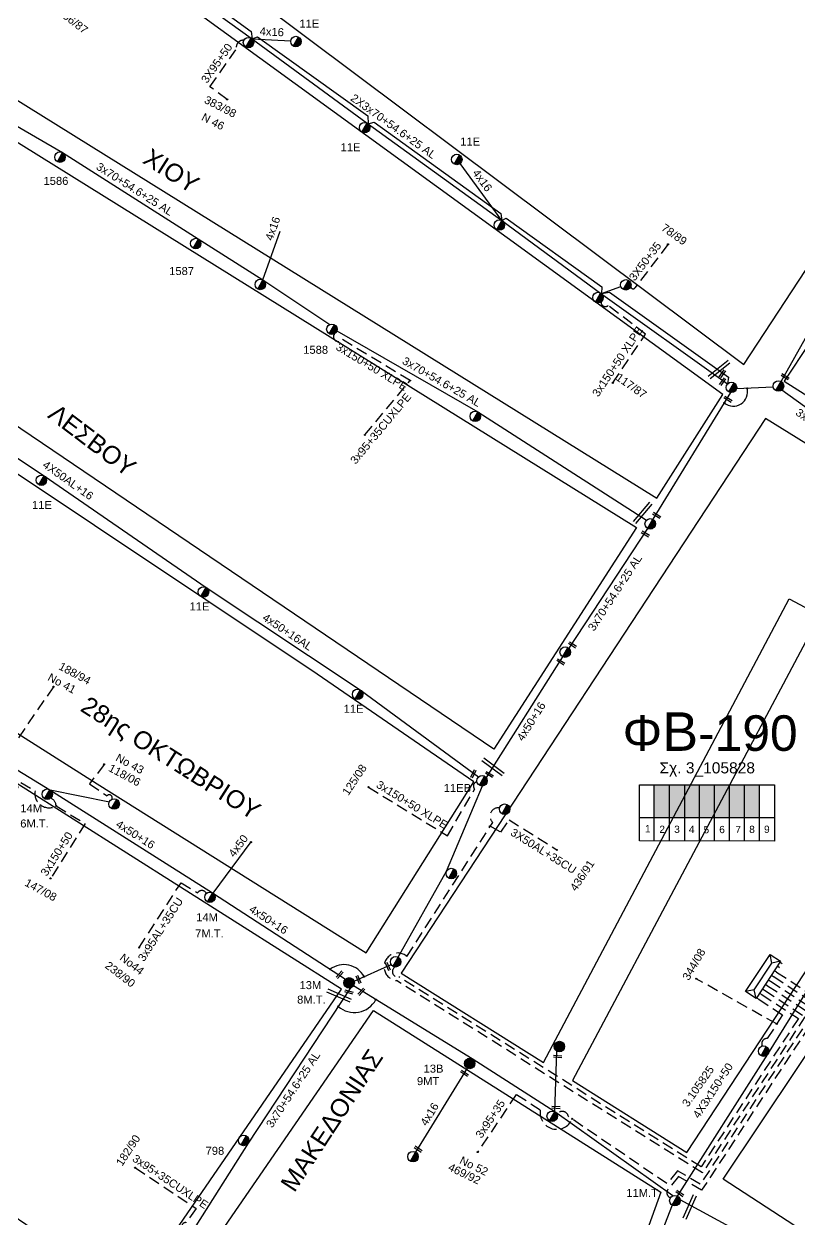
# Model space of a CAD drawing. Header units: millimetres. Extents: x 855 to 3091, y 750 to 2767.
# Drawn here: x 1631.3 to 1805.6, y 993.4 to 1262.2 of the extents above; entities that cross this region are included whole.
import ezdxf
from ezdxf.enums import TextEntityAlignment as Align

# ---------------------------------------------------------------- set-up
doc = ezdxf.new("R2010")
doc.units = ezdxf.units.MM
doc.linetypes.add('DASHED', pattern=[19.05, 12.7, -6.35])
for name, color, linetype, lineweight in [('3x150+50', 7, 'Continuous', 30), ('3x150+50 XLPE', 7, 'SYN_LINE', 30), ('3x150AL+50CU', 7, 'Continuous', 30), ('3X50+35', 7, 'Continuous', 30), ('3x70+54.6+25 AL', 7, 'SYN_LINE', 30), ('3x95+35', 7, 'Continuous', 30), ('3x95+35CUXLPE', 7, 'Continuous', 30), ('3X95+50', 7, 'Continuous', 30), ('3x95AL+35CU', 7, 'Continuous', 30), ('4x16', 7, 'Continuous', 30), ('4x50', 7, 'Continuous', 30), ('4x50+16', 7, 'Continuous', 30), ('4x50+16AL', 7, 'Continuous', 30), ('Υπόβαθρο ΔΕΗ', 7, 'Continuous', 30)]:
    doc.layers.add(name, color=color, linetype=linetype, lineweight=lineweight)
for name, color, linetype in [('3X50AL+35CU', 7, 'Continuous'), ('Pillar OTE', 7, 'Continuous'), ('TEXT ΚΑΛΩΔΙΩΝ', 7, 'Continuous'), ('Άγνωστα', 7, 'Continuous'), ('ΑΓΝΩΣΤΟ ΕΝΑΕΡΙΟ ΚΑΛΩΔΙΟ', 7, 'Continuous'), ('Καλώδια ΧΤ   3x150AL+50CU', 7, 'DASHED'), ('Μηχανική τομή', 7, 'Continuous'), ('Στύλος Ξύλινος', 7, 'Continuous'), ('Στύλος Ξύλινος @ 1', 7, 'Continuous'), ('Στύλος ΦΜ', 7, 'Continuous'), ('Στύλος ΦΜ @ 1', 7, 'Continuous'), ('Συνδέσεις', 7, 'Continuous'), ('Τομή', 7, 'Continuous'), ('Υποσταθμός πόλεως', 7, 'Continuous')]:
    doc.layers.add(name, color=color, linetype=linetype)
doc.styles.add('arial', font='arial.ttf')
doc.styles.get("Standard").update_dxf_attribs({"font": 'arial.ttf'})
doc.linetypes.add('SYN_LINE', pattern='A,0.5,-0.0001,["/\\/\\/\\/",Standard,S=0.1,R=0,X=0,Y=-0.05],-0.25', length=0.7501)

# ---------------------------------------------------------------- blocks, each defined once
blk = doc.blocks.new('ΥΠΑΡΧΩΝ ΤΣΙΜΕΝΤΕΝΙΟΣ ΣΤΥΛΟΣ')
at = {"layer": 'Στύλος ΦΜ'}
blk.add_hatch(color=7, dxfattribs=at).paths.add_polyline_path([(-1.29, -2.28, 0.574793), (2.62, 0, 0.268822), (1.3, 2.27)])
at = {"layer": 'Στύλος ΦΜ', "color": 7}
blk.add_line((-1.29, -2.28), (1.3, 2.27), dxfattribs=at)
blk.add_circle((0, 0), 2.62, dxfattribs=at)
at = {"layer": 'Στύλος ΦΜ', "flags": 4}
for tag, p in [('ΑΡΙΘΜΟΣ', (-4.68, 8.05)), ('ΤΥΠΟΣ', (-4.91, 3.03))]:
    blk.add_attdef(tag, p, '', height=4, dxfattribs=at)
blk = doc.blocks.new('ΥΠΑΡΧΩΝ ΞΥΛΙΝΟΣ ΣΤΥΛΟΣ')
at = {"layer": 'Στύλος Ξύλινος'}
h = blk.add_hatch(color=7, dxfattribs=at)
h.paths.add_polyline_path([(-2.62, 0, 0.270008), (-1.29, -2.28), (1.3, 2.27, 0.576266)])
h.paths.add_polyline_path([(-1.29, -2.28, 0.574793), (2.62, 0, 0.268822), (1.3, 2.27)])
at = {"layer": 'Στύλος Ξύλινος', "color": 7}
blk.add_line((-1.29, -2.28), (1.3, 2.27), dxfattribs=at)
blk.add_circle((0, 0), 2.62, dxfattribs=at)
at = {"layer": 'Στύλος Ξύλινος', "flags": 4}
for tag, p in [('ΑΡΙΘΜΟΣ', (-4.91, 8.6)), ('ΤΥΠΟΣ', (-4.85, 3.39))]:
    blk.add_attdef(tag, p, '', height=4, dxfattribs=at)
blk = doc.blocks.new('_ΣΥΝΔΕΣΗ')
at = {"layer": 'Συνδέσεις', "linetype": 'SYN_LINE', "ltscale": 40}
blk.add_hatch(color=256, dxfattribs=at).paths.add_polyline_path([(0.5, 0, 1), (-0.5, 0, 1)])
at = {"layer": 'Συνδέσεις'}
blk.add_circle((0, 0), 0.5, dxfattribs=at)
blk = doc.blocks.new('ΜΗΧΑΝΙΚΗ ΤΟΜΗ')
at = {"layer": 'Μηχανική τομή', "ltscale": 40}
for p, q in [((-1.9, 0.8), (5.7, 0.8)), ((-1.9, -0.8), (5.7, -0.8))]:
    blk.add_line(p, q, dxfattribs=at)
blk = doc.blocks.new('ΤΟΜΗ')
at = {"layer": 'Τομή', "ltscale": 40}
for p, q in [((-5.7, 0), (17.1, 0)), ((-5.7, -2.8), (17.1, -2.8))]:
    blk.add_line(p, q, dxfattribs=at)
blk = doc.blocks.new('ΥΠΟΣΤΑΘΜΟΣ ΠΟΛΕΩΣ 9 ΑΝΑΧΩΡΗΣΕΩΝ')
at = {"layer": 'Υποσταθμός πόλεως', "ltscale": 40}
for p, q in [((-9.63, -2.82), (-9.63, -4)), ((-7.12, -2.82), (-7.12, -4)), ((-4.84, -2.82), (-4.84, -4)), ((-2.36, -2.82), (-2.36, -4)), ((0.09, -2.82), (0.09, -4)), ((2.55, -2.82), (2.55, -4)), ((5.02, -2.82), (5.02, -4)), ((7.48, -2.82), (7.48, -4)), ((9.61, -2.82), (9.61, -4))]:
    blk.add_line(p, q, dxfattribs=at)
blk.add_lwpolyline([(-10.02, 2.82), (10.02, 2.82), (10.02, -2.82), (-10.02, -2.82)], close=True, dxfattribs=at)
for points in [[(-7.21, 0), (-10.02, 2.82)], [(-10.02, -2.82), (-7.21, 0)], [(-7.21, 0), (7.21, 0)], [(7.21, 0), (10.02, 2.82)], [(10.02, -2.82), (7.21, 0)]]:
    blk.add_lwpolyline(points, dxfattribs=at)
at = {"layer": 'Υποσταθμός πόλεως', "linetype": 'SYN_LINE', "ltscale": 40, "flags": 1}
for tag, p in [('ΜΕΤΑΣΧΗΜΑΤΙΣΜΟΣ', (10.79, 1.71)), ('ΙΣΧΥΣ', (10.77, -1.08)), ('ΑΡΙΘΜΟΣ', (10.89, -3.8))]:
    blk.add_attdef(tag, p, '', height=1.8, dxfattribs=at)

msp = doc.modelspace()

# ---------------------------------------------------------------- hatches: boundary and pattern name
at = {"layer": 'Καλώδια ΧΤ   3x150AL+50CU', "linetype": 'DASHED', "lineweight": -3, "ltscale": 0.2}
h = msp.add_hatch(color=6, dxfattribs=at)
h.dxf.hatch_style = 1
h.paths.add_polyline_path([(1776.45, 1091.1), (1773.01, 1091.1), (1773.01, 1083.74), (1776.45, 1083.74)])
h = msp.add_hatch(color=5, dxfattribs=at)
h.dxf.hatch_style = 1
h.paths.add_polyline_path([(1776.45, 1083.74), (1779.89, 1083.74), (1779.89, 1091.1), (1776.45, 1091.1)])
h = msp.add_hatch(color=85, dxfattribs=at)
h.dxf.hatch_style = 1
h.paths.add_polyline_path([(1783.19, 1091.1), (1779.89, 1091.1), (1779.89, 1083.74), (1783.19, 1083.73)])
h = msp.add_hatch(color=27, dxfattribs=at)
h.dxf.hatch_style = 1
h.paths.add_polyline_path([(1786.58, 1091.1), (1783.19, 1091.1), (1783.19, 1083.73), (1786.58, 1083.73)])
h = msp.add_hatch(color=2, dxfattribs=at)
h.dxf.hatch_style = 1
h.paths.add_polyline_path([(1786.58, 1083.73), (1789.97, 1083.73), (1789.97, 1091.1), (1786.58, 1091.1)])
h = msp.add_hatch(color=173, dxfattribs=at)
h.dxf.hatch_style = 1
h.paths.add_polyline_path([(1789.97, 1083.73), (1793.37, 1083.73), (1793.37, 1091.1), (1789.97, 1091.1)])
h = msp.add_hatch(color=1, dxfattribs=at)
h.dxf.hatch_style = 1
h.paths.add_polyline_path([(1793.31, 1083.73), (1796.71, 1083.73), (1796.71, 1091.1), (1793.31, 1091.1)])

# ---------------------------------------------------------------- linework, layer by layer
at = {"layer": '3x150+50', "color": 6, "linetype": 'DASHED', "lineweight": -3, "ltscale": 0.2}
for points in [[(1800.54, 1048.98), (1808.24, 1043.93), (1866.27, 1132.36), (1841.95, 1147.45, 0.702854), (1840.95, 1149.33)], [(1637.94, 1113.15), (1629.63, 1101.01), (1618.4, 1108.21), (1616.52, 1109.42, -0.357985), (1614.26, 1110.19, 84.278791)]]:
    msp.add_lwpolyline(points, format="xyb", dxfattribs=at)
at = {"layer": '3x150+50', "color": 173, "linetype": 'DASHED', "lineweight": -3, "ltscale": 0.2}
for points in [[(1649.32, 1095.68), (1646.04, 1091.28), (1649.98, 1088.62, -0.892817), (1651.06, 1087.82, -80.664873)], [(1622.65, 1078.85), (1630.62, 1091.62), (1633.8, 1089.69, 0.634525), (1638.54, 1086.33, -1.881051)], [(1638.54, 1086.33, 0.284524), (1637.33, 1088.08, -0.951504)], [(1797.21, 1043.91), (1805.43, 1038.52), (1783.55, 1005.17), (1715.59, 1047.89, -0.852685), (1714.75, 1050.1)]]:
    msp.add_lwpolyline(points, format="xyb", dxfattribs=at)
msp.add_lwpolyline([(1638.54, 1086.33), (1645.1, 1082.36), (1637.28, 1070.03)], dxfattribs=at)
at = {"layer": '3x150+50', "color": 2, "linetype": 'DASHED', "lineweight": -3, "ltscale": 0.2}
msp.add_lwpolyline([(1797.84, 1044.86), (1806.89, 1038.92), (1783.85, 1003.8), (1715.06, 1047.05, -1.362594), (1717.42, 1052.5), (1736.7, 1082.61, -0.729693), (1738.24, 1085.9)], format="xyb", dxfattribs=at)
at = {"layer": '3x150+50', "color": 27, "linetype": 'DASHED', "lineweight": -3, "ltscale": 0.2}
msp.add_lwpolyline([(1798.52, 1045.9), (1808.41, 1039.41), (1783.37, 1001.25), (1778.26, 1004.27), (1775.88, 1001.38), (1753.71, 1016.51, 0.685106), (1751.17, 1016.97, 49.505858)], format="xyb", dxfattribs=at)
at = {"layer": '3x150+50', "color": 85, "linetype": 'DASHED', "lineweight": -3, "ltscale": 0.2}
msp.add_lwpolyline([(1799.19, 1046.92), (1809.92, 1039.88), (1783.68, 999.91), (1778.49, 1002.97), (1776.13, 1000.14, 0.516534), (1776.67, 998.19)], format="xyb", dxfattribs=at)
at = {"layer": '3x150+50', "color": 1, "linetype": 'DASHED', "lineweight": -3, "ltscale": 0.2}
msp.add_lwpolyline([(1800.55, 1037.29), (1782.47, 1047.45)], dxfattribs=at)
msp.add_lwpolyline([(1796.53, 1042.86), (1801.89, 1039.34), (1798.4, 1034.03, 0.583038), (1797.33, 1032.32)], format="xyb", dxfattribs=at)
at = {"layer": '3x150+50 XLPE', "color": 173, "linetype": 'DASHED', "lineweight": -3, "ltscale": 0.2}
msp.add_lwpolyline([(1763.7, 1181.46), (1771.06, 1192.46), (1762.66, 1198.87, -0.668077), (1761.06, 1199.71, -6.143019)], format="xyb", dxfattribs=at)
at = {"layer": '3x150+50 XLPE', "color": 85, "linetype": 'DASHED', "lineweight": -3, "ltscale": 0.2}
msp.add_lwpolyline([(1718.11, 1182), (1702.83, 1191.27, -1.087987), (1701.18, 1192.55, -2.440518)], format="xyb", dxfattribs=at)
at = {"layer": '3x150+50 XLPE', "color": 27, "linetype": 'DASHED', "lineweight": -3, "ltscale": 0.2}
msp.add_lwpolyline([(1708.76, 1090.55), (1726.52, 1079.61), (1732.65, 1090.14, -0.642525), (1733.15, 1091.73, 147.620794)], format="xyb", dxfattribs=at)
at = {"layer": '3x150AL+50CU', "color": 5, "linetype": 'DASHED', "lineweight": -3, "ltscale": 0.2}
msp.add_lwpolyline([(1799.87, 1047.95), (1808.4, 1042.35), (1867.74, 1132.78), (1866.03, 1133.94), (1869.35, 1139), (1869.25, 1142.55), (1876.79, 1152.9), (1864.07, 1160.33)], dxfattribs=at)
at = {"layer": '3X50+35', "color": 173, "linetype": 'DASHED', "lineweight": -3, "ltscale": 0.2}
msp.add_lwpolyline([(1776.1, 1212.62), (1768.68, 1202.84, -0.734317), (1767.75, 1203.18, -0.54322)], format="xyb", dxfattribs=at)
at = {"layer": '3X50AL+35CU', "color": 2, "linetype": 'DASHED', "lineweight": -3, "ltscale": 0.2}
msp.add_lwpolyline([(1736.08, 1081.83), (1738.53, 1080.44), (1740.38, 1083.17), (1751.12, 1076.44)], dxfattribs=at)
at = {"layer": '3x70+54.6+25 AL', "color": 2, "linetype": 'SYN_LINE', "lineweight": -3, "ltscale": 15}
msp.add_lwpolyline([(1639.85, 1290.06), (1642.05, 1290.52), (1667.27, 1271.92), (1667.51, 1269.82), (1670.35, 1269.34), (1682.4, 1260.51), (1682.59, 1258.88), (1683.82, 1259.31), (1708.62, 1241.51), (1708.68, 1239.76), (1710.01, 1240.12), (1738.55, 1219.54), (1738.77, 1217.99), (1739.72, 1218.49), (1761.26, 1203.07), (1761.15, 1201.55), (1762.97, 1201.91), (1789.73, 1182.76), (1789.49, 1181.23)], dxfattribs=at)
at = {"layer": '3x70+54.6+25 AL', "color": 173, "linetype": 'SYN_LINE', "lineweight": -3, "ltscale": 15}
for points in [[(1639.85, 1290.06), (1667.51, 1269.82), (1682.38, 1259.03), (1708.47, 1239.9), (1738.77, 1217.99), (1760.96, 1201.69), (1789.49, 1181.23)], [(1637.22, 1089.92), (1650.52, 1087.28)], [(1715.45, 1052.29), (1726.34, 1071.67), (1734.39, 1090.82)]]:
    msp.add_lwpolyline(points, dxfattribs=at)
at = {"layer": '3x70+54.6+25 AL', "color": 85, "linetype": 'SYN_LINE', "lineweight": -3, "ltscale": 15}
for points in [[(1610.57, 1250.34), (1640, 1233.27), (1670.51, 1213.84), (1685.04, 1204.63), (1700.08, 1194.62)], [(1701.66, 1193.18), (1733.36, 1174.98), (1771.3, 1150.62)]]:
    msp.add_lwpolyline(points, dxfattribs=at)
at = {"layer": '3x70+54.6+25 AL', "color": 6, "linetype": 'SYN_LINE', "lineweight": -3, "ltscale": 15}
for points in [[(1801.53, 1181.8), (1816.92, 1209.18), (1835.6, 1235.35)], [(1790.2, 1179.3), (1772.7, 1150.79)], [(1865.06, 1139.39), (1839.39, 1155.22), (1819.41, 1167.09), (1801.69, 1179.86)], [(1771.53, 1148.74), (1753.81, 1121.78)]]:
    msp.add_lwpolyline(points, dxfattribs=at)
at = {"layer": '3x70+54.6+25 AL', "color": 173, "linetype": 'SYN_LINE', "lineweight": -3, "ltscale": 8}
msp.add_lwpolyline([(1761.15, 1201.55), (1765.5, 1203.17)], dxfattribs=at)
at = {"layer": '3x70+54.6+25 AL', "color": 6, "linetype": 'SYN_LINE', "lineweight": -3, "ltscale": 8}
msp.add_lwpolyline([(1799.79, 1180.55), (1791.51, 1180.12)], dxfattribs=at)
at = {"layer": '3x70+54.6+25 AL', "color": 1, "linetype": 'SYN_LINE', "lineweight": -3, "ltscale": 15}
msp.add_lwpolyline([(1778.24, 998.57), (1798.57, 1030.5), (1815.6, 1057.92)], dxfattribs=at)
at = {"layer": '3x70+54.6+25 AL', "color": 27, "linetype": 'SYN_LINE', "lineweight": -3, "ltscale": 15}
msp.add_lwpolyline([(1704.71, 1045.39), (1681.72, 1010.51), (1668.56, 989.67), (1652.77, 971.49)], dxfattribs=at)
at = {"layer": '3x95+35', "color": 27, "linetype": 'DASHED', "lineweight": -3, "ltscale": 0.2}
msp.add_lwpolyline([(1754.55, 1015.94, -0.890277), (1747.4, 1017.91), (1741.98, 1021.41), (1733.31, 1008.48)], format="xyb", dxfattribs=at)
at = {"layer": '3x95+35CUXLPE', "color": 85, "linetype": 'DASHED', "lineweight": -3, "ltscale": 0.2}
msp.add_lwpolyline([(1707.97, 1169.78), (1718.11, 1182)], dxfattribs=at)
at = {"layer": '3x95+35CUXLPE', "color": 27, "linetype": 'DASHED', "lineweight": -3, "ltscale": 0.2}
msp.add_lwpolyline([(1656.39, 1004.92), (1670.04, 995.78), (1667.73, 992.6, 0.896253), (1667.25, 991.19, 39.825245)], format="xyb", dxfattribs=at)
at = {"layer": '3X95+50', "color": 173, "linetype": 'DASHED', "lineweight": -3, "ltscale": 0.2}
msp.add_lwpolyline([(1676.98, 1245.23), (1673.13, 1248.09), (1679.1, 1256.59, -0.528354), (1680.73, 1258.52, -80.66607)], format="xyb", dxfattribs=at)
at = {"layer": '3x95AL+35CU', "color": 173, "linetype": 'DASHED', "lineweight": -3, "ltscale": 0.2}
msp.add_lwpolyline([(1657.21, 1054.48), (1666.62, 1069.07), (1670.33, 1066.78, -0.596273), (1672.31, 1066.65, 12.456031)], format="xyb", dxfattribs=at)
at = {"layer": '4x16', "color": 173, "linetype": 'SYN_LINE', "lineweight": -3, "ltscale": 8}
msp.add_lwpolyline([(1682.59, 1258.88), (1691.29, 1258.44)], dxfattribs=at)
at = {"layer": '4x16', "color": 173, "linetype": 'SYN_LINE', "lineweight": -3, "ltscale": 15}
msp.add_lwpolyline([(1738.77, 1217.99), (1729.37, 1230.81)], dxfattribs=at)
at = {"layer": '4x16', "color": 85, "linetype": 'SYN_LINE', "lineweight": -3, "ltscale": 15}
msp.add_lwpolyline([(1685.04, 1204.63), (1688.93, 1215.6)], dxfattribs=at)
at = {"layer": '4x16', "color": 27, "linetype": 'Continuous', "lineweight": -3, "ltscale": 0.2}
msp.add_lwpolyline([(1730.95, 1027.38), (1719.37, 1008.47)], dxfattribs=at)
at = {"layer": '4x50', "color": 173, "linetype": 'SYN_LINE', "lineweight": -3, "ltscale": 15}
msp.add_lwpolyline([(1673.82, 1066.74), (1682.37, 1078.22)], dxfattribs=at)
at = {"layer": '4x50', "color": 173, "linetype": 'SYN_LINE', "lineweight": -3, "ltscale": 10}
msp.add_lwpolyline([(1705.53, 1046.93), (1713.86, 1050.65)], dxfattribs=at)
at = {"layer": '4x50+16', "color": 6, "linetype": 'Continuous', "lineweight": -3, "ltscale": 0.2}
msp.add_lwpolyline([(1752.42, 1119.9), (1735.22, 1092.72)], dxfattribs=at)
at = {"layer": '4x50+16', "color": 173, "linetype": 'Continuous', "lineweight": -3, "ltscale": 0.2}
msp.add_lwpolyline([(1607.43, 1108.07), (1637.13, 1089.98), (1673.71, 1066.82), (1703.59, 1047.37)], dxfattribs=at)
at = {"layer": '4x50+16AL', "color": 27, "linetype": 'Continuous', "lineweight": -3, "ltscale": 0.2}
msp.add_lwpolyline([(1566.37, 1205.7), (1593.97, 1188.35), (1635.82, 1160.6), (1672.25, 1135.48), (1706.91, 1112.45), (1733.51, 1092.87)], dxfattribs=at)
at = {"layer": '4x50+16AL', "color": 6, "linetype": 'Continuous', "lineweight": -3, "ltscale": 0.2}
msp.add_lwpolyline([(1778.8, 997.82), (1804.38, 983.87), (1836.82, 963.15), (1863.98, 946.66), (1897.88, 924.98), (1930.06, 903.97)], dxfattribs=at)
at = {"layer": '4x50+16AL', "color": 85, "linetype": 'Continuous', "lineweight": -3, "ltscale": 0.2}
msp.add_lwpolyline([(1777.08, 996.53), (1761.91, 957.64), (1746.01, 915.4)], dxfattribs=at)
at = {"layer": 'Pillar OTE', "lineweight": -3, "ltscale": 40}
for points in [[(1769.69, 1078.46), (1769.69, 1091.1), (1800.02, 1091.1), (1800.02, 1078.44), (1769.69, 1078.47)], [(1773.01, 1078.46), (1773.01, 1091.1)], [(1776.45, 1078.46), (1776.45, 1091.1)], [(1779.89, 1078.46), (1779.89, 1091.1)], [(1783.19, 1078.45), (1783.19, 1091.1)], [(1786.58, 1078.45), (1786.58, 1091.1)], [(1789.97, 1078.45), (1789.97, 1091.1)], [(1793.31, 1078.44), (1793.31, 1091.1)], [(1796.7, 1078.44), (1796.7, 1091.1)], [(1769.69, 1083.75), (1800.02, 1083.72)]]:
    msp.add_lwpolyline(points, dxfattribs=at)
at = {"layer": 'ΑΓΝΩΣΤΟ ΕΝΑΕΡΙΟ ΚΑΛΩΔΙΟ', "color": 27, "linetype": 'Continuous', "lineweight": -3, "ltscale": 0.2}
for points in [[(1777.23, 998.65), (1750.66, 1017.56), (1732.11, 1029.43), (1705.37, 1045.85)], [(1750.66, 1017.56), (1751.11, 1031.2)]]:
    msp.add_lwpolyline(points, dxfattribs=at)
at = {"layer": 'Υπόβαθρο ΔΕΗ', "lineweight": -3}
msp.add_lwpolyline([(1768.83, 1278.73), (1781.17, 1296.36), (1702.7, 1344.92), (1651.16, 1291.96), (1793.17, 1185.59), (1845.77, 1265.84), (1906.38, 1383.81), (1869.97, 1404), (1799.8, 1440.82), (1787.03, 1428.85), (1851.22, 1370.25), (1878.18, 1328.91)], dxfattribs=at)
for points in [[(1643.81, 1284.04), (1614.77, 1254.38), (1773.6, 1155.54), (1788.44, 1178.85)], [(1769.04, 1148.93), (1736.96, 1099.09), (1571.51, 1211.13), (1609.19, 1248.41)], [(1708.22, 1053.32), (1732.45, 1091.78), (1697.24, 1115.98), (1596.99, 1182.85), (1564.95, 1204.08), (1528.64, 1167.36), (1600.57, 1121.19), (1647.79, 1091.28)], [(1780.36, 1008.36), (1862.5, 1133.53), (1798.07, 1173.49), (1716.13, 1048.74), (1748.11, 1028.63), (1803.39, 1132.9), (1810.25, 1129.26), (1754.61, 1024.55)], [(1655.32, 976.15), (1702.71, 1045.13), (1606.09, 1106.27), (1554.66, 1044.85)], [(1709.9, 1040.34), (1774.51, 999.46), (1743.89, 914.55), (1662.06, 970.83)], [(1813.61, 1039.98), (1876.48, 1003.04), (1848, 963.61), (1788.51, 1002.38)]]:
    msp.add_lwpolyline(points, close=True, dxfattribs=at)
msp.add_lwpolyline([(1862.34, 1276.76), (1848.38, 1251.44), (1802.25, 1181.9), (1866.6, 1141.1), (1874.94, 1152.6, -0.274348), (1895.72, 1161.57, 0.36255)], format="xyb", dxfattribs=at)
for centre, radius, start, end in [((1790.8, 1179.46), 3.21, 230.9195, 14.2754), ((1703.26, 1045.53), 5.12, 27.9805, 127.2648), ((1705.58, 1045.33), 5.47, 228.5816, 331.9814)]:
    msp.add_arc(centre, radius, start, end, dxfattribs=at)

# ---------------------------------------------------------------- block references
at = {"layer": 'Μηχανική τομή', "lineweight": -3}
for p, xscale, yscale, zscale, rotation in [((1788.09, 1183.12), 0.25, 0.25, 0.25, 54.4856197192397), ((1802.04, 1183.14), 0.25, 0.25, 0.25, 328.096929712419), ((1788.16, 1181.36), 0.25, 0.25, 0.25, 54.4856197192397), ((1789.21, 1178.1), 0.25, 0.25, 0.25, 328.096929712419), ((1773.15, 1151.95), 0.25, 0.25, 0.25, 328.096929712419), ((1770.62, 1147.78), 0.25, 0.25, 0.25, 328.096929712419), ((1754.24, 1122.84), 0.25, 0.25, 0.25, 328.096929712419), ((1751.59, 1119.01), 0.25, 0.25, 0.25, 328.096929712419), ((1732.16, 1093.17), 0.25, 0.25, 0.25, 64.42578626019542), ((1735.56, 1093.69), 0.25, 0.25, 0.25, 328.096929712419), ((1713.37, 1049.75), 0.25, 0.25, 0.25, 113.7551691720258), ((1702, 1048.03), 0.25, 0.25, 0.25, 47.88416411985654), ((1706.77, 1046.81), 0.25, 0.25, 0.25, 113.7551691720258), ((1703.86, 1044.64), 0.25, 0.25, 0.25, 344.9159363975186), ((1706.85, 1044.19), 0.25, 0.25, 0.25, 47.88416411985654), ((1750.83, 1030.04), 0.25, 0.25, 0.25, 356.6574021456038), ((1729.97, 1026.49), 0.25, 0.25, 0.25, 326.5671622244794), ((1750.45, 1018.59), 0.25, 0.25, 0.25, 356.6574021456038), ((1719.53, 1009.44), 0.25, 0.25, 0.25, 326.5671622244794), ((1778.4, 999.49), 0.2499999999999999, 0.2499999999999999, 0.2499999999999999, 325.4240233767811)]:
    msp.add_blockref('ΜΗΧΑΝΙΚΗ ΤΟΜΗ', p, dxfattribs=dict(at, xscale=xscale, yscale=yscale, zscale=zscale, rotation=rotation))
at = {"layer": 'Στύλος Ξύλινος @ 1', "lineweight": -3, "ltscale": 40}
ref = msp.add_blockref('ΥΠΑΡΧΩΝ ΞΥΛΙΝΟΣ ΣΤΥΛΟΣ', (1704.42, 1046.53), dxfattribs=dict(at, xscale=0.4499999999998181, yscale=0.4499999999998181, zscale=0.4499999999998181))
ref.add_attrib('ΤΥΠΟΣ', '8M.T.', (1692.72, 1041.87), dxfattribs={"layer": 'Στύλος Ξύλινος', "height": 1.8, "flags": 4})
ref.add_attrib('ΑΡΙΘΜΟΣ', '13M', (1693.26, 1045.13), dxfattribs={"layer": 'Στύλος Ξύλινος', "height": 1.8, "flags": 4})
at = {"layer": 'Στύλος Ξύλινος @ 1', "lineweight": -3, "ltscale": 40, "xscale": 0.4499999999998181, "yscale": 0.4499999999998181, "zscale": 0.4499999999998181}
msp.add_blockref('ΥΠΑΡΧΩΝ ΞΥΛΙΝΟΣ ΣΤΥΛΟΣ', (1751.69, 1032.22), dxfattribs=at)
at = {"layer": 'Στύλος Ξύλινος @ 1', "lineweight": -3, "ltscale": 40}
ref = msp.add_blockref('ΥΠΑΡΧΩΝ ΞΥΛΙΝΟΣ ΣΤΥΛΟΣ', (1731.53, 1028.41), dxfattribs=dict(at, xscale=0.4499999999998181, yscale=0.4499999999998181, zscale=0.4499999999998181))
ref.add_attrib('ΤΥΠΟΣ', '13B', (1721.16, 1026.35), dxfattribs={"layer": 'Στύλος Ξύλινος', "height": 1.8, "flags": 4})
ref.add_attrib('ΑΡΙΘΜΟΣ', '9MT', (1719.66, 1023.54), dxfattribs={"layer": 'Στύλος Ξύλινος', "height": 1.8, "flags": 4})
at = {"layer": 'Στύλος ΦΜ @ 1', "lineweight": -3, "ltscale": 40}
ref = msp.add_blockref('ΥΠΑΡΧΩΝ ΤΣΙΜΕΝΤΕΝΙΟΣ ΣΤΥΛΟΣ', (1692.45, 1258.25), dxfattribs=dict(at, xscale=0.449999999999818, yscale=0.449999999999818, zscale=0.449999999999818))
ref.add_attrib('ΤΥΠΟΣ', '11E', (1693.23, 1261.38), dxfattribs={"layer": 'Στύλος ΦΜ', "height": 1.8, "flags": 4})
for p, xscale, yscale, zscale in [((1681.79, 1258.01), 0.4499999999998181, 0.4499999999998181, 0.4499999999998181), ((1738.18, 1216.97), 0.4499999999998181, 0.4499999999998181, 0.4499999999998181), ((1684.45, 1203.61), 0.4499999999998181, 0.4499999999998181, 0.4499999999998181), ((1766.62, 1203.53), 0.4499999999998181, 0.4499999999998181, 0.4499999999998181), ((1760.37, 1200.67), 0.4499999999998181, 0.4499999999998181, 0.4499999999998181), ((1790.38, 1180.46), 0.4499999999998181, 0.4499999999998181, 0.4499999999998181), ((1800.94, 1180.77), 0.4499999999998181, 0.4499999999998181, 0.4499999999998181), ((1732.78, 1173.96), 0.4499999999998181, 0.4499999999998181, 0.4499999999998181), ((1772.11, 1149.77), 0.4499999999998181, 0.4499999999998181, 0.4499999999998181), ((1753, 1120.92), 0.4499999999998181, 0.4499999999998181, 0.4499999999998181), ((1651.57, 1086.76), 0.4499999999998182, 0.4499999999998182, 0.4499999999998182), ((1739.38, 1085.6), 0.4499999999998181, 0.4499999999998181, 0.4499999999998181), ((1727.39, 1071.13), 0.4499999999998181, 0.4499999999998181, 0.4499999999998181), ((1714.86, 1051.27), 0.449999999999818, 0.449999999999818, 0.449999999999818), ((1797.61, 1031.18), 0.4499999999998181, 0.4499999999998181, 0.4499999999998181), ((1750.07, 1016.53), 0.4499999999998181, 0.4499999999998181, 0.4499999999998181), ((1718.78, 1007.45), 0.4499999999998181, 0.4499999999998181, 0.4499999999998181)]:
    msp.add_blockref('ΥΠΑΡΧΩΝ ΤΣΙΜΕΝΤΕΝΙΟΣ ΣΤΥΛΟΣ', p, dxfattribs=dict(at, xscale=xscale, yscale=yscale, zscale=zscale))
ref = msp.add_blockref('ΥΠΑΡΧΩΝ ΤΣΙΜΕΝΤΕΝΙΟΣ ΣΤΥΛΟΣ', (1707.89, 1238.88), dxfattribs=dict(at, xscale=0.449999999999818, yscale=0.449999999999818, zscale=0.449999999999818))
ref.add_attrib('ΤΥΠΟΣ', '11E', (1702.5, 1233.58), dxfattribs={"layer": 'Στύλος ΦΜ', "height": 1.8, "flags": 4})
ref = msp.add_blockref('ΥΠΑΡΧΩΝ ΤΣΙΜΕΝΤΕΝΙΟΣ ΣΤΥΛΟΣ', (1728.62, 1231.73), dxfattribs=dict(at, xscale=0.449999999999818, yscale=0.449999999999818, zscale=0.449999999999818))
ref.add_attrib('ΤΥΠΟΣ', '11E', (1729.4, 1234.86), dxfattribs={"layer": 'Στύλος ΦΜ', "height": 1.8, "flags": 4})
ref = msp.add_blockref('ΥΠΑΡΧΩΝ ΤΣΙΜΕΝΤΕΝΙΟΣ ΣΤΥΛΟΣ', (1639.41, 1232.25), dxfattribs=dict(at, xscale=0.4499999999998181, yscale=0.4499999999998181, zscale=0.4499999999998181))
ref.add_attrib('ΤΥΠΟΣ', '1586', (1635.7, 1226.01), dxfattribs={"layer": 'Στύλος ΦΜ', "height": 1.8, "flags": 4})
ref = msp.add_blockref('ΥΠΑΡΧΩΝ ΤΣΙΜΕΝΤΕΝΙΟΣ ΣΤΥΛΟΣ', (1669.93, 1212.82), dxfattribs=dict(at, xscale=0.4499999999998181, yscale=0.4499999999998181, zscale=0.4499999999998181))
ref.add_attrib('ΤΥΠΟΣ', '1587', (1663.95, 1205.73), dxfattribs={"layer": 'Στύλος ΦΜ', "height": 1.8, "flags": 4})
ref = msp.add_blockref('ΥΠΑΡΧΩΝ ΤΣΙΜΕΝΤΕΝΙΟΣ ΣΤΥΛΟΣ', (1700.54, 1193.54), dxfattribs=dict(at, xscale=0.4499999999998181, yscale=0.4499999999998181, zscale=0.4499999999998181))
ref.add_attrib('ΤΥΠΟΣ', '1588', (1694.09, 1188.02), dxfattribs={"layer": 'Στύλος ΦΜ', "height": 1.8, "flags": 4})
ref = msp.add_blockref('ΥΠΑΡΧΩΝ ΤΣΙΜΕΝΤΕΝΙΟΣ ΣΤΥΛΟΣ', (1635.23, 1159.58), dxfattribs=dict(at, xscale=0.4499999999998179, yscale=0.4499999999998179, zscale=0.4499999999998179))
ref.add_attrib('ΤΥΠΟΣ', '11E', (1633.11, 1153.12), dxfattribs={"layer": 'Στύλος ΦΜ', "height": 1.8, "rotation": 360, "flags": 4})
ref = msp.add_blockref('ΥΠΑΡΧΩΝ ΤΣΙΜΕΝΤΕΝΙΟΣ ΣΤΥΛΟΣ', (1671.67, 1134.45), dxfattribs=dict(at, xscale=0.4499999999998179, yscale=0.4499999999998179, zscale=0.4499999999998179))
ref.add_attrib('ΤΥΠΟΣ', '11E', (1668.53, 1130.31), dxfattribs={"layer": 'Στύλος ΦΜ', "height": 1.8, "rotation": 360, "flags": 4})
ref = msp.add_blockref('ΥΠΑΡΧΩΝ ΤΣΙΜΕΝΤΕΝΙΟΣ ΣΤΥΛΟΣ', (1706.32, 1111.43), dxfattribs=dict(at, xscale=0.4499999999998179, yscale=0.4499999999998179, zscale=0.4499999999998179))
ref.add_attrib('ΤΥΠΟΣ', '11E', (1703.19, 1107.28), dxfattribs={"layer": 'Στύλος ΦΜ', "height": 1.8, "rotation": 360, "flags": 4})
ref = msp.add_blockref('ΥΠΑΡΧΩΝ ΤΣΙΜΕΝΤΕΝΙΟΣ ΣΤΥΛΟΣ', (1734.3, 1091.99), dxfattribs=dict(at, xscale=0.4499999999998179, yscale=0.4499999999998179, zscale=0.4499999999998179))
ref.add_attrib('ΤΥΠΟΣ', '11EB', (1725.69, 1089.47), dxfattribs={"layer": 'Στύλος ΦΜ', "height": 1.8, "rotation": 360, "flags": 4})
ref = msp.add_blockref('ΥΠΑΡΧΩΝ ΤΣΙΜΕΝΤΕΝΙΟΣ ΣΤΥΛΟΣ', (1636.54, 1088.96), dxfattribs=dict(at, xscale=0.449999999999818, yscale=0.449999999999818, zscale=0.449999999999818))
ref.add_attrib('ΤΥΠΟΣ', '14M', (1630.49, 1084.9), dxfattribs={"layer": 'Στύλος ΦΜ', "height": 1.8, "flags": 4})
ref.add_attrib('ΑΡΙΘΜΟΣ', '6M.T.', (1630.47, 1081.48), dxfattribs={"layer": 'Στύλος ΦΜ', "height": 1.8, "flags": 4})
ref = msp.add_blockref('ΥΠΑΡΧΩΝ ΤΣΙΜΕΝΤΕΝΙΟΣ ΣΤΥΛΟΣ', (1673.12, 1065.79), dxfattribs=dict(at, xscale=0.449999999999818, yscale=0.449999999999818, zscale=0.449999999999818))
ref.add_attrib('ΤΥΠΟΣ', '14M', (1670.03, 1060.4), dxfattribs={"layer": 'Στύλος ΦΜ', "height": 1.8, "flags": 4})
ref.add_attrib('ΑΡΙΘΜΟΣ', '7M.T.', (1669.8, 1056.75), dxfattribs={"layer": 'Στύλος ΦΜ', "height": 1.8, "flags": 4})
ref = msp.add_blockref('ΥΠΑΡΧΩΝ ΤΣΙΜΕΝΤΕΝΙΟΣ ΣΤΥΛΟΣ', (1680.7, 1011.1), dxfattribs=dict(at, xscale=0.449999999999818, yscale=0.449999999999818, zscale=0.449999999999818))
ref.add_attrib('ΤΥΠΟΣ', '798', (1672.14, 1007.87), dxfattribs={"layer": 'Στύλος ΦΜ', "height": 1.8, "flags": 4})
ref = msp.add_blockref('ΥΠΑΡΧΩΝ ΤΣΙΜΕΝΤΕΝΙΟΣ ΣΤΥΛΟΣ', (1777.66, 997.55), dxfattribs=dict(at, xscale=0.4499999999998183, yscale=0.4499999999998183, zscale=0.4499999999998183))
ref.add_attrib('ΤΥΠΟΣ', '11M.T.', (1766.74, 998.4), dxfattribs={"layer": 'Στύλος ΦΜ', "height": 1.8, "rotation": 360, "flags": 4})
at = {"layer": 'Συνδέσεις', "lineweight": -3, "xscale": 0.25, "yscale": 0.25, "zscale": 0.25}
for p in [(1676.99, 1245.24), (1776.1, 1212.63), (1718.11, 1182), (1763.7, 1181.46), (1793.91, 1180.25), (1788.78, 1176.97), (1707.97, 1169.78), (1637.95, 1113.15), (1649.32, 1095.69), (1708.76, 1090.55), (1638.54, 1086.33), (1736.08, 1081.74), (1682.36, 1078.18), (1751.12, 1076.44), (1637.28, 1070.04), (1657.22, 1054.48), (1700.16, 1049.61), (1707.77, 1047.93), (1782.47, 1047.46), (1701.96, 1041.23), (1710.41, 1042.76), (1800.55, 1037.3), (1754.55, 1015.95), (1733.31, 1008.48), (1656.29, 1004.97)]:
    msp.add_blockref('_ΣΥΝΔΕΣΗ', p, dxfattribs=at)
at = {"layer": 'Τομή', "lineweight": -3}
for p, xscale, yscale, zscale, rotation in [((1788.93, 1185.05), 0.2499999999999999, 0.2499999999999999, 0.2499999999999999, 218.6919317530052), ((1769.28, 1151.39), 0.2499999999999999, 0.2499999999999999, 0.2499999999999999, 49.90318684198644), ((1737.7, 1093.94), 0.25, 0.25, 0.25, 143.3050268714716), ((1703.33, 1042.74), 0.2499999999999999, 0.2499999999999999, 0.2499999999999999, 156.3317142002007), ((1780.13, 995), 0.2499999999999999, 0.2499999999999999, 0.2499999999999999, 65.99739252046497)]:
    msp.add_blockref('ΤΟΜΗ', p, dxfattribs=dict(at, xscale=xscale, yscale=yscale, zscale=zscale, rotation=rotation))
at = {"layer": 'Υποσταθμός πόλεως', "lineweight": -3, "xscale": 0.4999999999999999, "yscale": 0.4999999999999999, "zscale": 0.4999999999999999, "rotation": 56.72694177341861}
msp.add_blockref('ΥΠΟΣΤΑΘΜΟΣ ΠΟΛΕΩΣ 9 ΑΝΑΧΩΡΗΣΕΩΝ', (1797.49, 1047.98), dxfattribs=at)

# ---------------------------------------------------------------- texts
at = {"lineweight": -3, "ltscale": 40, "char_height": 4, "width": 65.6312, "attachment_point": 1, "style": 'arial'}
for s, insert, rotation in [('ΧΙΟΥ', (1659.89, 1234.45), 327.4739), ('ΛEΣBOY', (1638.82, 1177.03), 322.9044), ('28ης OKTΩBPIOY', (1645.87, 1111.23), 327.5379), ('MAKEΔONIAΣ', (1688.76, 1001.4), 56.7356)]:
    msp.add_mtext(s, dxfattribs=dict(at, insert=insert, rotation=rotation))
at = {"lineweight": -3, "ltscale": 30, "char_height": 1.63, "width": 11.2573, "attachment_point": 1}
for s, insert in [('1', (1770.93, 1082.03)), ('2', (1774.17, 1081.89)), ('3', (1777.5, 1081.89)), ('4', (1780.8, 1081.89)), ('5', (1784.11, 1081.81)), ('6', (1787.63, 1081.84)), ('7', (1791.26, 1081.84)), ('8', (1794.37, 1081.87)), ('9', (1797.7, 1081.89))]:
    msp.add_mtext(s, dxfattribs=dict(at, insert=insert))
at = {"layer": 'TEXT ΚΑΛΩΔΙΩΝ', "linetype": 'Continuous', "lineweight": -3, "ltscale": 0.2}
for s, rotation, p in [('4x16', 357.1019, (1687.03, 1260.45)), ('3X95+50', 54.9042, (1674.64, 1253.38)), ('2X3x70+54.6+25 AL', 324.2168, (1714.39, 1239.18)), ('3x70+54.6+25 AL', 327.5154, (1656.22, 1225.07)), ('4x16', 306.2536, (1734.38, 1227.02)), ('4x16', 70.4836, (1687.23, 1216.2)), ('3X50+35', 52.7913, (1770.96, 1208.82)), ('3x150+50 XLPE', 56.2346, (1764.75, 1186.26)), ('3x150+50 XLPE', 328.7408, (1709.53, 1185.1)), ('3x70+54.6+25 AL', 330.1493, (1725.23, 1181.73)), ('3x95+35CUXLPE', 50.3116, (1711.51, 1171.22)), ('3x70+54.6+25 AL', 324.2349, (1813.21, 1169.34)), ('3x70+54.6+25 AL', 56.6874, (1764.17, 1134.27)), ('4x50+16AL', 326.3951, (1690.58, 1125.46)), ('4x50+16', 57.677, (1745.34, 1105.35)), ('3x150+50 XLPE', 328.3623, (1718.58, 1086.61)), ('4x50+16', 327.6579, (1656.38, 1079.92)), ('3X50AL+35CU', 327.9514, (1748.12, 1076.19)), ('3x150+50', 57.5901, (1638.65, 1075.55)), ('4x50', 53.3057, (1679.48, 1077.36)), ('3x95AL+35CU', 57.2181, (1661.99, 1058.57)), ('4x50+16', 326.9424, (1686.31, 1060.76)), ('3x70+54.6+25 AL', 56.616, (1691.81, 1022.55)), ('4X3x150+50', 56.7269, (1786.19, 1022.32)), ('4x16', 58.5186, (1722.48, 1017)), ('3x95+35', 56.169, (1736.15, 1015.95)), ('3x95+35CUXLPE', 326.1871, (1664.22, 1001.84))]:
    msp.add_text(s, height=1.8, rotation=rotation, dxfattribs=at).set_placement(p, align=Align.MIDDLE_CENTER)
at = {"layer": 'Άγνωστα', "lineweight": -3, "ltscale": 40, "char_height": 1.8, "attachment_point": 1, "style": 'arial'}
for s, insert, width, rotation in [('156/87', (1639.84, 1265.98), 12.7137, 322), ('383/98', (1672.46, 1246.16), 12.7137, 332.9275), ('N 46', (1671.86, 1242.27), 12.7137, 332.9275), ('78/89', (1775.45, 1217.42), 12.7137, 324.8035), ('117/87', (1765.25, 1183.77), 12.7137, 324.7722), ('4X50AL+16', (1636.36, 1164.13), 34.0855, 324.6934), ('188/94', (1639.78, 1118.75), 12.7137, 331.7777), ('No 41', (1637.31, 1116.27), 12.7137, 331.7777), ('No 43', (1652.59, 1098.19), 12.7137, 331.7777), ('118/06', (1650.98, 1095.88), 12.7137, 331.7777), ('125/08', (1702.74, 1089.51), 12.7137, 56.3868), ('436/91', (1753.93, 1067.99), 12.7137, 56.3868), ('147/08', (1632.16, 1070.09), 12.7137, 331.3191), ('344/08', (1779.23, 1047.83), 12.7137, 60.0693), ('238/90', (1650.45, 1051.51), 12.7137, 322.4411), ('No44', (1653.76, 1053.28), 12.7137, 322.4411), ('3.105825', (1779.12, 1019.49), 12.7137, 55.1571), ('182/90', (1651.87, 1006.15), 12.7137, 56.9268), ('469/92', (1727.28, 1006.09), 12.7137, 334.2829), ('No 52', (1729.85, 1007.62), 12.7137, 334.2829)]:
    msp.add_mtext(s, dxfattribs=dict(at, insert=insert, width=width, rotation=rotation))
at = {"layer": 'Άγνωστα', "color": 7, "lineweight": -3, "insert": (1774.2, 1096.15), "char_height": 2.5, "width": 4.551914400963142e-14, "attachment_point": 1}
msp.add_mtext('Σχ. 3_105828', dxfattribs=at)
at = {"layer": 'Υπόβαθρο ΔΕΗ', "lineweight": -3, "insert": (1765.9, 1107.38), "char_height": 8, "width": 84.6573, "attachment_point": 1}
msp.add_mtext('Φ{\\H1.0833x;B}-190', dxfattribs=at)

doc.saveas('drawing.dxf')
